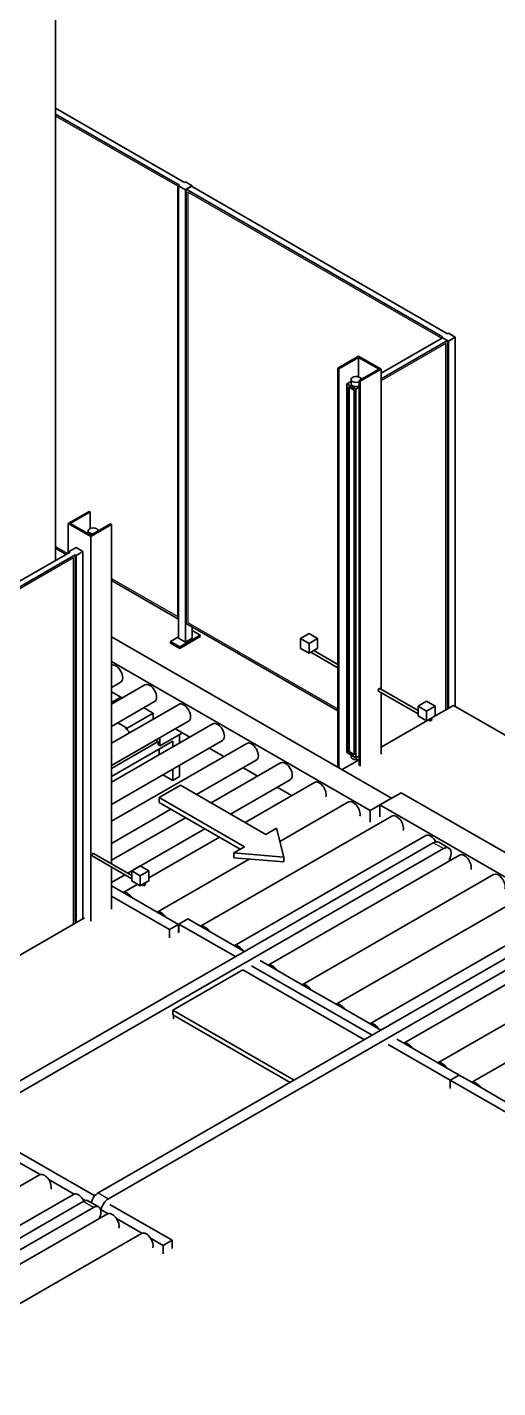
# Model space of a CAD drawing. Header units: millimetres. Extents: x 0 to 84100, y 0 to 59400.
# Drawn here: x 68602 to 70550, y 18860 to 24495 of the extents above; entities that cross this region are included whole.
import ezdxf

# ---------------------------------------------------------------- set-up
doc = ezdxf.new("R2010")
doc.units = ezdxf.units.MM
doc.header["$LTSCALE"] = 100
doc.layers.add('Visible (ISO)', color=7, linetype='Continuous', lineweight=35)
doc.layers.add('Visible Narrow (ISO)', color=7, linetype='Continuous', lineweight=25)

msp = doc.modelspace()

# ---------------------------------------------------------------- linework, layer by layer
at = {"layer": 'Visible (ISO)'}
for p, q in [((68719.1, 22286.93), (68719.1, 24803.12)), ((68719.1, 24160.03), (69252.97, 23852.6)), ((69231.76, 23840.38), (68719.1, 24135.6)), ((69228.22, 23838.35), (69231.76, 23840.38)), ((69256.51, 23822.06), (69228.22, 23838.35)), ((69228.22, 21964.53), (69228.22, 23838.35)), ((69252.97, 23852.6), (69256.51, 23854.63)), ((69256.51, 23854.63), (69284.79, 23838.35)), ((69284.79, 23838.35), (69256.51, 23822.06)), ((69281.25, 23836.31), (69260.04, 23824.1)), ((69281.25, 23836.31), (70341.91, 23225.52)), ((69284.79, 23834.27), (69284.79, 23838.35)), ((69256.51, 21948.24), (69256.51, 23822.06)), ((69260.04, 22025.49), (69260.04, 23824.1)), ((70320.7, 23213.3), (69260.04, 23824.1)), ((70341.91, 23225.52), (70345.45, 23227.55)), ((70345.45, 23227.55), (70373.73, 23211.27)), ((70066.85, 23063.05), (70320.7, 23209.23)), ((70341.91, 23197.01), (70066.85, 23038.61)), ((70317.17, 23211.27), (70320.7, 23213.3)), ((70345.45, 23194.98), (70317.17, 23211.27)), ((70317.17, 23207.19), (70317.17, 23211.27)), ((70341.91, 23197.01), (70320.7, 23209.23)), ((70341.91, 21671.93), (70341.91, 23197.01)), ((70373.73, 23211.27), (70345.45, 23194.98)), ((70345.45, 21673.96), (70345.45, 23194.98)), ((70373.73, 21682.52), (70373.73, 23211.27)), ((69887.24, 23082.91), (69973.51, 23132.59)), ((69973.51, 23127.7), (69891.49, 23080.46)), ((69973.51, 23132.59), (70066.85, 23078.84)), ((70058.36, 23078.84), (69973.51, 23127.7)), ((69973.51, 23046.85), (69973.51, 23127.7)), ((69887.24, 21430.65), (69887.24, 23082.91)), ((69891.49, 23080.46), (69887.24, 23082.91)), ((69891.49, 21428.21), (69891.49, 23080.46)), ((69976.34, 23031.6), (70058.36, 23078.84)), ((70066.85, 23078.84), (69980.58, 23029.16)), ((70066.85, 21752.87), (70066.85, 23078.84)), ((69925.43, 23017.71), (69942.61, 23027.6)), ((69925.43, 23017.71), (69925.43, 21490.69)), ((69962.2, 22996.53), (69925.43, 23017.71)), ((69932.5, 21494.8), (69932.5, 23005.46)), ((69932.5, 23005.46), (69955.13, 22992.43)), ((69933.91, 21495.61), (69933.91, 23004.65)), ((69942.61, 23036.18), (69942.61, 23018.52)), ((69955.13, 22992.43), (69955.13, 21481.77)), ((69976.34, 23004.68), (69962.2, 22996.53)), ((69962.2, 22996.53), (69962.2, 21469.52)), ((69976.34, 21437.38), (69976.34, 23031.6)), ((69980.58, 23029.16), (69976.34, 23031.6)), ((69980.58, 21434.94), (69980.58, 23029.16)), ((68857.7, 22490.03), (68771.43, 22440.35)), ((68779.92, 22440.35), (68861.94, 22487.59)), ((68861.94, 22487.59), (68857.7, 22490.03)), ((68861.94, 22418.72), (68861.94, 22487.59)), ((68771.43, 22440.35), (68864.77, 22386.6)), ((68771.43, 22317.06), (68771.43, 22440.35)), ((68864.77, 22391.49), (68779.92, 22440.35)), ((68946.79, 22438.72), (68864.77, 22391.49)), ((68864.77, 22386.6), (68951.03, 22436.28)), ((68951.03, 22436.28), (68946.79, 22438.72)), ((68951.03, 21030.5), (68951.03, 22436.28)), ((68851.37, 22399.2), (68853.67, 22400.52)), ((68853.67, 22397.88), (68853.67, 22409.1)), ((68864.77, 20792.39), (68864.77, 22386.6)), ((67987.96, 21865.89), (68779.21, 22321.54)), ((68719.1, 22337), (68762.57, 22311.96)), ((68775.67, 22323.58), (68803.96, 22339.87)), ((68779.21, 22321.54), (68775.67, 22323.58)), ((68775.67, 22319.51), (68775.67, 22323.58)), ((68803.96, 22339.87), (68832.24, 22323.58)), ((68832.24, 22323.58), (68803.96, 22307.29)), ((68832.24, 20802.57), (68832.24, 22323.58)), ((68800.42, 22309.33), (67987.96, 21841.46)), ((68803.96, 22307.29), (68800.42, 22309.33)), ((68800.42, 20784.24), (68800.42, 22309.33)), ((68803.96, 20786.28), (68803.96, 22307.29)), ((68951.03, 22203.44), (69228.22, 22043.82)), ((69318.38, 21977.76), (69233.52, 21928.9)), ((69260.04, 22025.49), (69887.24, 21664.31)), ((69284.79, 21964.53), (69284.79, 22011.24)), ((69284.79, 21997.1), (69318.38, 21977.76)), ((69318.38, 21971.22), (69318.38, 21977.76)), ((69768.45, 21983.92), (69733.1, 21963.56)), ((69768.45, 21983.92), (69803.81, 21963.56)), ((68951.03, 21969.78), (70109.98, 21302.38)), ((69194.63, 21951.3), (69228.22, 21970.64)), ((69194.63, 21944.75), (69194.63, 21951.3)), ((69233.52, 21928.9), (69194.63, 21951.3)), ((69194.63, 21944.75), (69233.52, 21922.36)), ((69228.22, 21964.53), (69256.51, 21948.24)), ((69233.52, 21922.36), (69318.38, 21971.22)), ((69233.52, 21922.36), (69233.52, 21928.9)), ((69256.51, 21948.24), (69284.79, 21964.53)), ((69733.1, 21963.56), (69768.45, 21943.2)), ((69733.1, 21963.56), (69733.1, 21922.69)), ((69733.1, 21922.69), (69768.45, 21902.33)), ((69768.45, 21943.2), (69803.81, 21963.56)), ((69768.45, 21902.33), (69768.45, 21943.2)), ((69803.81, 21922.69), (69786.13, 21912.51)), ((69803.81, 21963.56), (69803.81, 21922.69)), ((70021.59, 21251.48), (68951.03, 21867.98)), ((69786.13, 21912.51), (69768.45, 21902.33)), ((69887.24, 21842.45), (69775.86, 21906.59)), ((69887.24, 21856.3), (69787.88, 21913.52)), ((68988.85, 21782.97), (68951.03, 21761.2)), ((69089.29, 21771.47), (68951.03, 21691.86)), ((70219.58, 21664.91), (70061.36, 21756.03)), ((68951.03, 21742.08), (68988.87, 21720.29)), ((68951.03, 21698.51), (68988.87, 21720.29)), ((69129.21, 21702.15), (68951.03, 21599.54)), ((68988.87, 21720.29), (68994.64, 21716.97)), ((70219.58, 21651.07), (70055.37, 21745.63)), ((70066.85, 21484.62), (70066.85, 21739.02)), ((70219.58, 21683.41), (70254.94, 21703.77)), ((70290.3, 21683.41), (70254.94, 21703.77)), ((69229.65, 21690.64), (68951.03, 21530.2)), ((69015.74, 21591.71), (69123.22, 21653.6)), ((69084.06, 21676.15), (69123.22, 21653.6)), ((69123.22, 21653.6), (69123.22, 21629.35)), ((70219.58, 21642.54), (70219.58, 21683.41)), ((70254.94, 21663.05), (70219.58, 21683.41)), ((70254.94, 21622.18), (70219.58, 21642.54)), ((70290.3, 21683.41), (70254.94, 21663.05)), ((70254.94, 21663.05), (70254.94, 21622.18)), ((70272.62, 21632.36), (70290.3, 21642.54)), ((70274.66, 21633.2), (70367.02, 21686.38)), ((70290.3, 21642.54), (70290.3, 21683.41)), ((70367.02, 21686.38), (71774.74, 20875.73)), ((69269.57, 21621.32), (68951.03, 21437.88)), ((69370.01, 21609.82), (68951.03, 21368.54)), ((68976.58, 21614.25), (68983.63, 21610.19)), ((69000.6, 21600.42), (69015.74, 21591.71)), ((69015.74, 21585.86), (69015.74, 21591.71)), ((69215.15, 21589.98), (69275.36, 21555.31)), ((70066.85, 21513.53), (70262.64, 21626.27)), ((70254.94, 21622.18), (70272.62, 21632.36)), ((70269.62, 21622.25), (70262.35, 21626.44)), ((70275.61, 21632.65), (70274.37, 21633.36)), ((69409.93, 21540.49), (68951.03, 21276.23)), ((69204.53, 21538.6), (68951.03, 21392.62)), ((68951.03, 21425.32), (69144.43, 21536.69)), ((69510.37, 21528.99), (68951.03, 21206.89)), ((69123.22, 21536.69), (69015.74, 21474.8)), ((69123.22, 21537.04), (69123.22, 21536.69)), ((69144.43, 21536.69), (69133.52, 21542.97)), ((69144.43, 21522.79), (69144.43, 21536.69)), ((69239.89, 21569.62), (69151.5, 21518.72)), ((69151.5, 21553.32), (69151.5, 21518.72)), ((69204.53, 21514.52), (69204.53, 21538.6)), ((69232.82, 21565.55), (69232.82, 21530.81)), ((69239.89, 21575.74), (69239.89, 21569.62)), ((69015.74, 21474.8), (69015.44, 21474.97)), ((69015.74, 21474.8), (69015.74, 21475.14)), ((69151.5, 21518.72), (69144.43, 21522.79)), ((69147.96, 21506.02), (69147.96, 21481.95)), ((69355.52, 21509.15), (69415.72, 21474.48)), ((69925.43, 21490.69), (69962.2, 21469.52)), ((69932.5, 21494.8), (69933.91, 21495.61)), ((69955.13, 21481.77), (69932.5, 21494.8)), ((69955.13, 21483.4), (69933.91, 21495.61)), ((69942.61, 21473.85), (69942.61, 21480.8)), ((69962.2, 21469.52), (69976.34, 21477.66)), ((69204.53, 21375.09), (69204.53, 21422.21)), ((69232.82, 21438.49), (69232.82, 21391.38)), ((69550.29, 21459.66), (69302.95, 21317.22)), ((69650.73, 21448.16), (69363.15, 21282.55)), ((69495.88, 21428.32), (69556.08, 21393.65)), ((69905.09, 21420.38), (69976.34, 21461.41)), ((69973.51, 21459.78), (69973.51, 21463.18)), ((69204.53, 21375.09), (69163.62, 21398.65)), ((69232.82, 21391.38), (69204.53, 21375.09)), ((69690.65, 21378.83), (69443.31, 21236.4)), ((69791.09, 21367.33), (69503.51, 21201.73)), ((69148.2, 21304.54), (69236.59, 21355.44)), ((69501.75, 21100.94), (69148.2, 21304.54)), ((69148.2, 21284.1), (69148.2, 21304.54)), ((69236.59, 21355.44), (69590.14, 21151.84)), ((69636.24, 21347.5), (69696.44, 21312.83)), ((70109.98, 21302.38), (70021.59, 21251.48)), ((70060.84, 21274.08), (70149.23, 21324.98)), ((70149.23, 21324.98), (71272.11, 20678.36)), ((69196.81, 21256.11), (68951.03, 21114.57)), ((69148.2, 21284.1), (69484.01, 21090.72)), ((69931.45, 21286.5), (69647.77, 21123.14)), ((70021.59, 21251.48), (70021.59, 21202.43)), ((71183.72, 20627.46), (70060.84, 21274.08)), ((70060.84, 21225.03), (70060.84, 21274.08)), ((69257.02, 21221.43), (68951.03, 21045.23)), ((70111.06, 21228.27), (69318.87, 20772.08)), ((69337.17, 21175.28), (69018.4, 20991.71)), ((69397.38, 21140.61), (69105.18, 20972.34)), ((70251.42, 21147.44), (69459.23, 20691.25)), ((69590.14, 21151.84), (69634.34, 21177.29)), ((69634.34, 21177.29), (69663.8, 21058.52)), ((70282.87, 21117.77), (68330.55, 19993.5)), ((68372.98, 19969.07), (70325.3, 21093.34)), ((69457.56, 21075.49), (69501.75, 21100.94)), ((69457.56, 21055.05), (69457.56, 21075.49)), ((69663.8, 21058.52), (69457.56, 21075.49)), ((70305.08, 21119.95), (70347.5, 21095.52)), ((68870.26, 21063.17), (69034.47, 20968.61)), ((68876.25, 21073.57), (69034.47, 20982.45)), ((69069.83, 21021.31), (69034.47, 21000.95)), ((69105.18, 21000.95), (69069.83, 21021.31)), ((69520.54, 21049.87), (69139.26, 20830.31)), ((69457.56, 21055.05), (69663.8, 21038.09)), ((70391.78, 21066.62), (69599.59, 20610.42)), ((69663.8, 21038.09), (69663.8, 21058.52)), ((70352.55, 21054.46), (70349.18, 21045.77)), ((68951.03, 20842.06), (68951.03, 21016.66)), ((69006.38, 20984.78), (68951.03, 20952.91)), ((69034.47, 21000.95), (69034.47, 20960.08)), ((69069.83, 20980.59), (69034.47, 21000.95)), ((69069.83, 20980.59), (69105.18, 21000.95)), ((69069.83, 20939.72), (69069.83, 20980.59)), ((69105.18, 21000.95), (69105.18, 20960.08)), ((70532.14, 20985.79), (69739.95, 20529.6)), ((68999.1, 20911.02), (68951.03, 20938.7)), ((69059.18, 20945.85), (68998.9, 20911.14)), ((69034.85, 20890.44), (68999.1, 20911.02)), ((69069.83, 20939.72), (69034.47, 20960.08)), ((69087.51, 20949.9), (69069.83, 20939.72)), ((69077.24, 20943.98), (69084.51, 20939.79)), ((69105.18, 20960.08), (69087.51, 20949.9)), ((69089.26, 20950.9), (69090.5, 20950.19)), ((68951.03, 20896.35), (69190.74, 20758.31)), ((69139.46, 20830.2), (69034.85, 20890.44)), ((70672.5, 20904.96), (69880.31, 20448.77)), ((68195.76, 20436.04), (68839.67, 20806.84)), ((69175.21, 20809.61), (69139.46, 20830.2)), ((69227.51, 20779.49), (69175.21, 20809.61)), ((69266.76, 20802.09), (69229.99, 20780.91)), ((69319.06, 20771.97), (69266.76, 20802.09)), ((70812.86, 20824.13), (70020.67, 20367.94)), ((70848.56, 20792.01), (68896.23, 19667.74)), ((68938.66, 19643.31), (70890.98, 20767.58)), ((69190.74, 20758.31), (69227.51, 20779.49)), ((69190.74, 20758.31), (69190.74, 20723.98)), ((69227.51, 20779.49), (69227.51, 20745.15)), ((69229.99, 20780.91), (69463.95, 20646.18)), ((69229.99, 20780.91), (69229.99, 20746.58)), ((69354.81, 20751.38), (69319.06, 20771.97)), ((69459.42, 20691.14), (69354.81, 20751.38)), ((70953.22, 20743.3), (70161.03, 20287.11)), ((69495.17, 20670.55), (69459.42, 20691.14)), ((69500.72, 20667.36), (69495.17, 20670.55)), ((69599.79, 20610.31), (69566.57, 20629.44)), ((71093.58, 20662.47), (70301.39, 20206.28)), ((69204.18, 20424.84), (69494.09, 20591.79)), ((69997.48, 20301.91), (69494.09, 20591.79)), ((69529.8, 20608.26), (70029.64, 20320.43)), ((69635.53, 20589.72), (69599.79, 20610.31)), ((69740.15, 20529.48), (69635.53, 20589.72)), ((71233.94, 20581.65), (70441.75, 20125.45)), ((69775.9, 20508.89), (69740.15, 20529.48)), ((69880.51, 20448.65), (69775.9, 20508.89)), ((69204.18, 20404.4), (69204.18, 20424.84)), ((69204.18, 20424.84), (69707.56, 20134.96)), ((69689.82, 20124.74), (69204.18, 20404.4)), ((69207.71, 20388.45), (69207.71, 20402.36)), ((69916.26, 20428.07), (69880.51, 20448.65)), ((70020.87, 20367.82), (69916.26, 20428.07)), ((70056.62, 20347.24), (70020.87, 20367.82)), ((70066.41, 20341.6), (70056.62, 20347.24)), ((70161.23, 20287), (70132.26, 20303.68)), ((70196.98, 20266.41), (70161.23, 20287)), ((70095.49, 20282.51), (70352.87, 20134.29)), ((70301.59, 20206.17), (70196.98, 20266.41)), ((70337.34, 20185.58), (70301.59, 20206.17)), ((70389.64, 20155.46), (70337.34, 20185.58)), ((70352.87, 20134.29), (70389.64, 20155.46)), ((70389.64, 20155.46), (70352.87, 20134.29)), ((70352.87, 20134.29), (70352.87, 20099.95)), ((70352.87, 20134.29), (71361.92, 19553.22)), ((70352.87, 20134.29), (70352.87, 20099.95)), ((70441.95, 20125.34), (70389.64, 20155.46)), ((70477.7, 20104.75), (70441.95, 20125.34)), ((70582.31, 20044.51), (70477.7, 20104.75)), ((68881.69, 19655.25), (68378.28, 19945.14)), ((68550.83, 19803.43), (68655.44, 19743.19)), ((67873.94, 19293.38), (68653.36, 19742.21)), ((68691.19, 19722.6), (68795.8, 19662.36)), ((68833.3, 19631.5), (66970.78, 18558.95)), ((68014.3, 19212.55), (68793.72, 19661.38)), ((68831.55, 19641.77), (68842.82, 19635.28)), ((68855.51, 19633.69), (68897.94, 19609.25)), ((69201.35, 19471.17), (68943.96, 19619.39)), ((67013.21, 18534.52), (68875.73, 19607.07)), ((68154.66, 19131.72), (68934.08, 19580.56)), ((68902.98, 19568.19), (68900.21, 19561.05)), ((68905.68, 19599.08), (68936.17, 19581.53)), ((68971.91, 19560.94), (69076.53, 19500.7)), ((68295.02, 19050.89), (69074.44, 19499.73)), ((69112.28, 19480.11), (69164.58, 19449.99)), ((69164.58, 19449.99), (69201.35, 19471.17)), ((69164.58, 19449.99), (69164.58, 19415.66)), ((69201.35, 19471.17), (69201.35, 19436.83))]:
    msp.add_line(p, q, dxfattribs=at)
for centre, major_axis, ratio, start_param, end_param in [((69963.61, 23036.18), (21, 0), 0.5758617, 0.0149992, 5.3635264), ((69963.61, 23018.52), (-21, 0), 0.5758617, 0, 2.2219338), ((68874.67, 22409.1), (21, 0), 0.5758617, 0.0149992, 4.6973898), ((68968.89, 21817.64), (-19.96, 34.66), 0.5780931, 3.1415927, 6.1828847), ((69109.25, 21736.81), (-19.96, 34.66), 0.5780931, 3.1415927, 6.2831853), ((70058.36, 21750.83), (-2.99, -5.2), 0.5780931, 3.1415927, 6.2831853), ((69249.61, 21655.98), (-19.96, 34.66), 0.5780931, 3.1415927, 6.2831853), ((68992.12, 21546.85), (36.18, -62.83), 0.5780931, 2.5244107, 2.7203094), ((68992.12, 21546.85), (36.18, -62.83), 0.5780931, 2.1918457, 2.5244107), ((68992.12, 21546.85), (36.18, -62.83), 0.5780931, 1.8793561, 2.1918457), ((68992.12, 21546.85), (36.18, -62.83), 0.5780931, 1.6546454, 1.8793561), ((69389.97, 21575.15), (-19.96, 34.66), 0.5780931, 3.1415927, 6.2831853), ((69530.33, 21494.32), (-19.96, 34.66), 0.5780931, 3.1415927, 6.2831853), ((69963.61, 21473.85), (-21, 0), 0.5758617, 0, 2.2219338), ((69670.69, 21413.5), (-19.96, 34.66), 0.5780931, 3.1415927, 6.2831853), ((69811.05, 21332.67), (-19.96, 34.66), 0.5780931, 3.6503348, 6.2831853), ((69951.41, 21251.84), (-19.96, 34.66), 0.5780931, 3.6503348, 6.2831853), ((70131.02, 21193.61), (-19.96, 34.66), 0.5780931, 3.6503348, 6.2831853), ((70271.38, 21112.78), (-19.96, 34.66), 0.5780931, 4.6360258, 6.2831853), ((70282.87, 21081.39), (22.21, 38.56), 0.5780931, 0, 0.7834645), ((70325.3, 21056.96), (22.21, 38.56), 0.5780931, 4.9722547, 7.0666498), ((68873.25, 21068.37), (-2.99, -5.2), 0.5780931, 3.1415927, 6.2831853), ((70411.74, 21031.95), (-19.96, 34.66), 0.5780931, 3.6503348, 6.2831853), ((70552.1, 20951.12), (-19.96, 34.66), 0.5780931, 3.6503348, 6.2831853), ((69016.97, 20875.39), (-19.96, 34.66), 0.5780931, 4.8156396, 6.1838021), ((69157.33, 20794.56), (-19.96, 34.66), 0.5780931, 4.8156396, 6.1838021), ((69336.94, 20736.33), (-19.96, 34.66), 0.5780931, 4.8156396, 6.1838021), ((69477.3, 20655.5), (-19.96, 34.66), 0.5780931, 4.8156396, 6.1838021), ((69617.66, 20574.67), (-19.96, 34.66), 0.5780931, 4.8156396, 6.1838021), ((69758.02, 20493.84), (-19.96, 34.66), 0.5780931, 4.8156396, 6.1838021), ((69898.38, 20413.02), (-19.96, 34.66), 0.5780931, 4.8156396, 6.1838021), ((70038.74, 20332.19), (-19.96, 34.66), 0.5780931, 4.8156396, 6.1838021), ((70179.1, 20251.36), (-19.96, 34.66), 0.5780931, 4.8156396, 6.1838021), ((70319.46, 20170.53), (-19.96, 34.66), 0.5780931, 4.8156396, 6.1838021), ((70459.82, 20089.7), (-19.96, 34.66), 0.5780931, 4.8156396, 6.1838021), ((68673.32, 19707.55), (-19.96, 34.66), 0.5780931, 6.1838021, 6.2831853), ((68673.32, 19707.55), (-19.96, 34.66), 0.5780931, 4.8156396, 6.1838021), ((68673.32, 19707.55), (19.96, -34.66), 0.5780931, 0.5087422, 1.674047), ((68813.68, 19626.72), (-19.96, 34.66), 0.5780931, 4.8156396, 6.1838021), ((68896.23, 19631.36), (-22.21, -38.56), 0.5780931, 3.9250571, 5.1364622), ((68813.68, 19626.72), (-19.96, 34.66), 0.5780931, 6.1838021, 6.2831853), ((68813.68, 19626.72), (19.96, -34.66), 0.5780931, 1.4252676, 1.674047), ((68833.3, 19595.12), (22.21, 38.56), 0.5780931, 0, 0.7834645), ((68875.73, 19570.69), (22.21, 38.56), 0.5780931, 4.9722547, 7.0666498), ((68938.66, 19606.93), (22.21, 38.56), 0.5780931, 0.7834645, 2.0928673), ((68954.04, 19545.89), (-19.96, 34.66), 0.5780931, 6.1838021, 6.2831853), ((68954.04, 19545.89), (-19.96, 34.66), 0.5780931, 4.8156396, 6.1838021), ((68954.04, 19545.89), (19.96, -34.66), 0.5780931, 0.5087422, 1.674047), ((69094.4, 19465.06), (-19.96, 34.66), 0.5780931, 6.1838021, 6.2831853), ((69094.4, 19465.06), (-19.96, 34.66), 0.5780931, 4.8156396, 6.1838021), ((69094.4, 19465.06), (19.96, -34.66), 0.5780931, 0.5087422, 1.674047)]:
    msp.add_ellipse(centre, major_axis=major_axis, ratio=ratio, start_param=start_param, end_param=end_param, dxfattribs=at)
for centre in [(70272.62, 21627.45), (69087.51, 20944.99)]:
    msp.add_ellipse(centre, major_axis=(2.99, 5.2), ratio=0.5780931, dxfattribs=at)
at = {"layer": 'Visible Narrow (ISO)'}
for p, q in [((69224.69, 23836.28), (68719.1, 24127.42)), ((69224.69, 22054.03), (69224.69, 23836.28)), ((69267.11, 23811.85), (69267.11, 22029.59)), ((70313.63, 23209.2), (69267.11, 23811.85)), ((70334.84, 23184.77), (70066.85, 23030.44)), ((70313.63, 23205.16), (70313.63, 23209.2)), ((70334.84, 21667.86), (70334.84, 23184.77)), ((68719.1, 22345.17), (68769.67, 22316.05)), ((68793.35, 22297.08), (67987.96, 21833.28)), ((68793.35, 20780.17), (68793.35, 22297.08)), ((68951.03, 22211.61), (69224.69, 22054.03)), ((69267.11, 22029.59), (69887.24, 21672.48)), ((70325.3, 21093.34), (70282.87, 21117.77)), ((68896.23, 19667.74), (68938.66, 19643.31)), ((68875.73, 19607.07), (68833.3, 19631.5))]:
    msp.add_line(p, q, dxfattribs=at)

doc.saveas('drawing.dxf')
